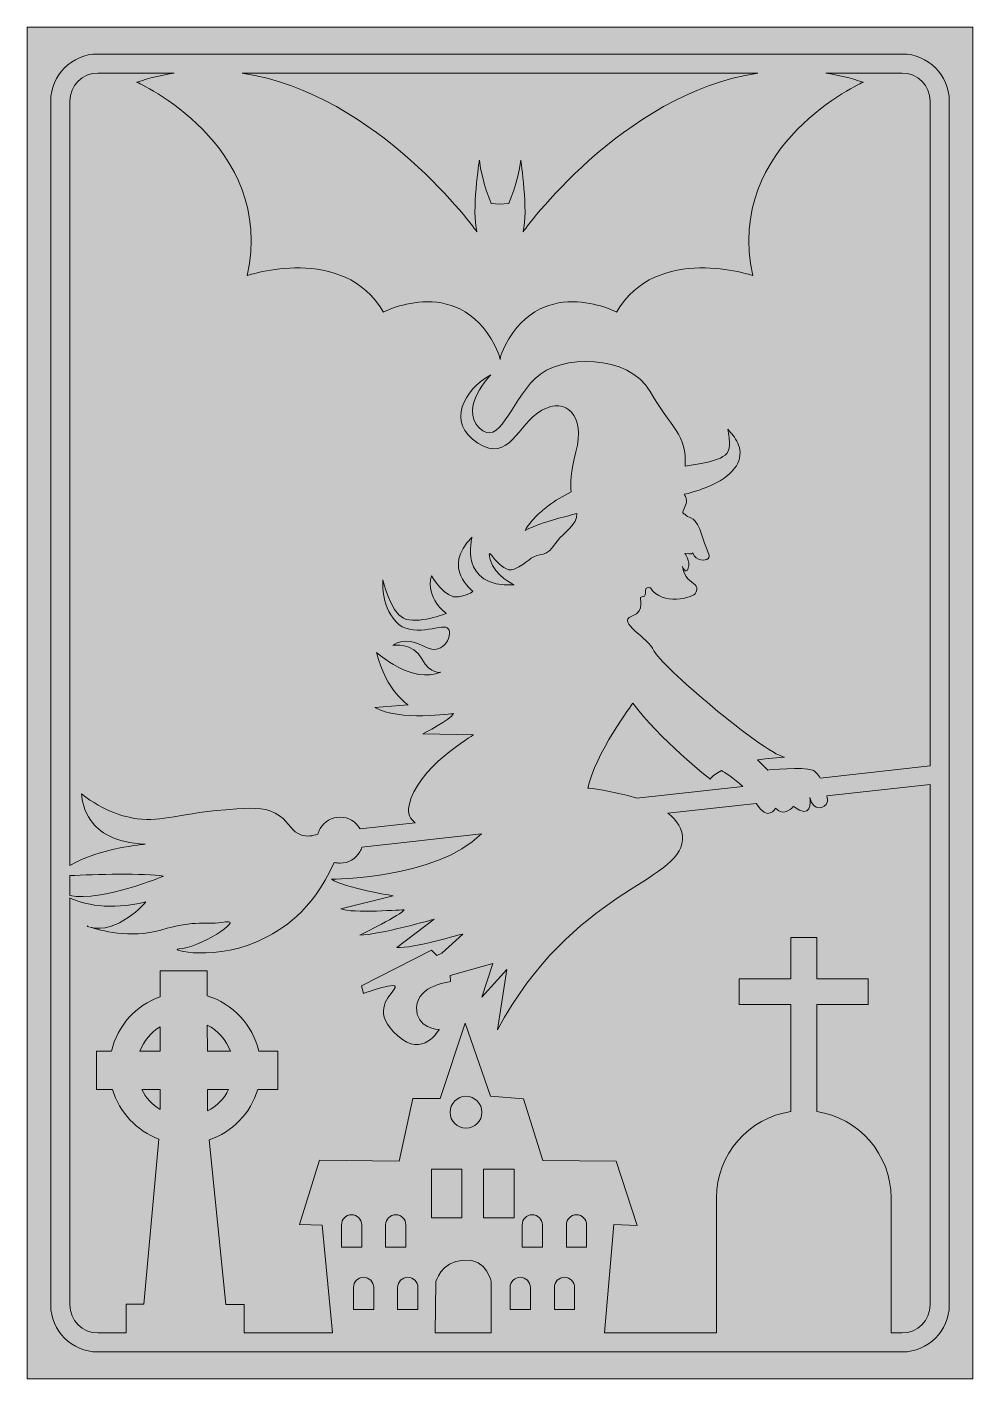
# Model space of a CAD drawing. Extents: x 872 to 2129, y -2398 to -601.
import ezdxf

# ---------------------------------------------------------------- set-up
doc = ezdxf.new("R2010")
doc.units = 0
doc.header["$MEASUREMENT"] = 0
doc.layers.add('Layer 1', color=7, linetype='Continuous')

# ---------------------------------------------------------------- blocks, each defined once
blk = doc.blocks.new('block 4')
at = {"layer": 'Layer 1', "true_color": 0x2e3543}
h = blk.add_hatch(color=159, dxfattribs=at)
h.dxf.hatch_style = 2
h.paths.add_polyline_path([(2129.2, -2398), (871.7, -2398), (871.7, -601.4), (2129.2, -601.4)])
at = {"layer": 'Layer 1', "lineweight": 0}
blk.add_lwpolyline([(2129.2, -2398), (871.7, -2398), (871.7, -601.4), (2129.2, -601.4), (2129.2, -2398)], dxfattribs=at)
blk = doc.blocks.new('block 3')
at = {"layer": 'Layer 1'}
blk.add_blockref('block 4', (0, 0), dxfattribs=at)
blk = doc.blocks.new('block 5')
at = {"layer": 'Layer 1', "true_color": 0x6870b5}
h = blk.add_hatch(color=173, dxfattribs=at)
h.dxf.hatch_style = 2
edge = h.paths.add_edge_path()
edge.add_spline(control_points=[(2035.2, -637.3), (2035.2, -637.3), (965.7, -637.3), (965.7, -637.3), (931.3, -637.3), (903.2, -665.3), (903.2, -699.8), (903.2, -699.8), (903.2, -2299.7), (903.2, -2299.7), (903.2, -2334.1), (931.3, -2362.1), (965.7, -2362.1), (965.7, -2362.1), (2035.2, -2362.1), (2035.2, -2362.1), (2069.6, -2362.1), (2097.7, -2334.1), (2097.7, -2299.7), (2097.7, -2299.7), (2097.7, -699.8), (2097.7, -699.8), (2097.7, -665.3), (2069.6, -637.3), (2035.2, -637.3)], knot_values=[0, 0, 0, 0, 1, 1, 1, 2, 2, 2, 3, 3, 3, 4, 4, 4, 5, 5, 5, 6, 6, 6, 7, 7, 7, 8, 8, 8, 8], degree=3, periodic=1)
edge = h.paths.add_edge_path()
edge.add_spline(control_points=[(1528, -778.5), (1524.3, -807.5), (1512.1, -836.1), (1512.1, -836.1), (1512.1, -836.1), (1500.4, -836.7), (1500.4, -836.7), (1500.4, -836.7), (1488.8, -836.1), (1488.8, -836.1), (1488.8, -836.1), (1476.6, -807.5), (1473, -778.5), (1473, -778.5), (1462.5, -846.9), (1469.7, -873.5), (1469.7, -873.5), (1339, -690.3), (1157.6, -662.6), (1157.6, -662.6), (1843.3, -662.6), (1843.3, -662.6), (1661.8, -690.3), (1531.2, -873.5), (1531.2, -873.5), (1538.4, -846.9), (1528, -778.5), (1528, -778.5)], knot_values=[0, 0, 0, 0, 1, 1, 1, 2, 2, 2, 3, 3, 3, 4, 4, 4, 5, 5, 5, 6, 6, 6, 7, 7, 7, 8, 8, 8, 9, 9, 9, 9], degree=3, periodic=1)
edge = h.paths.add_edge_path()
edge.add_spline(control_points=[(928.6, -1729), (961.1, -1727.7), (1029, -1725.5), (1052.9, -1729.8), (1052.9, -1729.8), (972.2, -1763.7), (928.6, -1755.7), (928.6, -1755.7), (928.6, -1729), (928.6, -1729)], knot_values=[0, 0, 0, 0, 1, 1, 1, 2, 2, 2, 3, 3, 3, 3], degree=3, periodic=1)
edge = h.paths.add_edge_path()
edge.add_spline(control_points=[(1048.6, -2013.2), (1048.6, -2013.2), (1048.6, -2040), (1048.6, -2040), (1038.1, -2033.6), (1029.6, -2024.3), (1024.1, -2013.2), (1024.1, -2013.2), (1048.6, -2013.2), (1048.6, -2013.2)], knot_values=[0, 0, 0, 0, 1, 1, 1, 2, 2, 2, 3, 3, 3, 3], degree=3, periodic=1)
edge = h.paths.add_edge_path()
edge.add_spline(control_points=[(1021.7, -1962.3), (1026.8, -1948.7), (1036.4, -1937.3), (1048.6, -1929.9), (1048.6, -1929.9), (1048.6, -1962.3), (1048.6, -1962.3), (1048.6, -1962.3), (1021.7, -1962.3), (1021.7, -1962.3)], knot_values=[0, 0, 0, 0, 1, 1, 1, 2, 2, 2, 3, 3, 3, 3], degree=3, periodic=1)
edge = h.paths.add_edge_path()
edge.add_spline(control_points=[(1111.4, -1962.3), (1111.4, -1962.3), (1111.2, -1927.7), (1111.2, -1927.7), (1125.3, -1935), (1136.4, -1947.3), (1142.1, -1962.3), (1142.1, -1962.3), (1111.4, -1962.3), (1111.4, -1962.3)], knot_values=[0, 0, 0, 0, 1, 1, 1, 2, 2, 2, 3, 3, 3, 3], degree=3, periodic=1)
edge = h.paths.add_edge_path()
edge.add_spline(control_points=[(1139.7, -2013.2), (1133.6, -2025.5), (1123.8, -2035.6), (1111.6, -2041.9), (1111.6, -2041.9), (1111.5, -2013.2), (1111.5, -2013.2), (1111.5, -2013.2), (1139.7, -2013.2), (1139.7, -2013.2)], knot_values=[0, 0, 0, 0, 1, 1, 1, 2, 2, 2, 3, 3, 3, 3], degree=3, periodic=1)
edge = h.paths.add_edge_path()
edge.add_spline(control_points=[(1316.6, -2222.8), (1316.6, -2222.8), (1289.7, -2222.8), (1289.7, -2222.8), (1289.7, -2222.8), (1289.7, -2193.2), (1289.7, -2193.2), (1289.7, -2185.9), (1295.7, -2179.8), (1303.1, -2179.8), (1310.5, -2179.8), (1316.6, -2185.9), (1316.6, -2193.2), (1316.6, -2193.2), (1316.6, -2222.8), (1316.6, -2222.8)], knot_values=[0, 0, 0, 0, 1, 1, 1, 2, 2, 2, 3, 3, 3, 4, 4, 4, 5, 5, 5, 5], degree=3, periodic=1)
edge = h.paths.add_edge_path()
edge.add_spline(control_points=[(1319.1, -2262.9), (1326.5, -2262.9), (1332.5, -2268.9), (1332.5, -2276.3), (1332.5, -2276.3), (1332.5, -2305.8), (1332.5, -2305.8), (1332.5, -2305.8), (1305.7, -2305.8), (1305.7, -2305.8), (1305.7, -2305.8), (1305.7, -2276.3), (1305.7, -2276.3), (1305.7, -2268.9), (1311.6, -2262.9), (1319.1, -2262.9)], knot_values=[0, 0, 0, 0, 1, 1, 1, 2, 2, 2, 3, 3, 3, 4, 4, 4, 5, 5, 5, 5], degree=3, periodic=1)
edge = h.paths.add_edge_path()
edge.add_spline(control_points=[(1375.3, -2222.8), (1375.3, -2222.8), (1348.4, -2222.8), (1348.4, -2222.8), (1348.4, -2222.8), (1348.4, -2193.2), (1348.4, -2193.2), (1348.4, -2185.9), (1354.4, -2179.8), (1361.9, -2179.8), (1369.3, -2179.8), (1375.3, -2185.9), (1375.3, -2193.2), (1375.3, -2193.2), (1375.3, -2222.8), (1375.3, -2222.8)], knot_values=[0, 0, 0, 0, 1, 1, 1, 2, 2, 2, 3, 3, 3, 4, 4, 4, 5, 5, 5, 5], degree=3, periodic=1)
edge = h.paths.add_edge_path()
edge.add_spline(control_points=[(1377.8, -2262.9), (1385.3, -2262.9), (1391.3, -2268.9), (1391.3, -2276.3), (1391.3, -2276.3), (1391.3, -2305.8), (1391.3, -2305.8), (1391.3, -2305.8), (1364.4, -2305.8), (1364.4, -2305.8), (1364.4, -2305.8), (1364.4, -2276.3), (1364.4, -2276.3), (1364.4, -2268.9), (1370.4, -2262.9), (1377.8, -2262.9)], knot_values=[0, 0, 0, 0, 1, 1, 1, 2, 2, 2, 3, 3, 3, 4, 4, 4, 5, 5, 5, 5], degree=3, periodic=1)
h.paths.add_polyline_path([(1449.7, -2119.3), (1449.7, -2183.9), (1409.3, -2183.9), (1409.3, -2119.3)])
edge = h.paths.add_edge_path()
edge.add_spline(control_points=[(1434, -2043.6), (1434, -2031.9), (1443.5, -2022.4), (1455.2, -2022.4), (1467, -2022.4), (1476.5, -2031.9), (1476.5, -2043.6), (1476.5, -2055.4), (1467, -2064.8), (1455.2, -2064.8), (1443.5, -2064.8), (1434, -2055.4), (1434, -2043.6)], knot_values=[0, 0, 0, 0, 1, 1, 1, 2, 2, 2, 3, 3, 3, 4, 4, 4, 4], degree=3, periodic=1)
edge = h.paths.add_edge_path()
edge.add_spline(control_points=[(1415, -2269.9), (1415, -2269.9), (1420.7, -2242), (1452.4, -2240), (1484.1, -2237.9), (1488.9, -2269.9), (1488.9, -2269.9), (1488.9, -2269.9), (1488.9, -2336.8), (1488.9, -2336.8), (1488.9, -2336.8), (1414.1, -2336.8), (1414.1, -2336.8), (1414.1, -2336.8), (1415, -2269.9), (1415, -2269.9)], knot_values=[0, 0, 0, 0, 1, 1, 1, 2, 2, 2, 3, 3, 3, 4, 4, 4, 5, 5, 5, 5], degree=3, periodic=1)
edge = h.paths.add_edge_path()
edge.add_spline(control_points=[(1599.6, -2276.3), (1599.6, -2276.3), (1599.6, -2305.8), (1599.6, -2305.8), (1599.6, -2305.8), (1572.7, -2305.8), (1572.7, -2305.8), (1572.7, -2305.8), (1572.7, -2276.3), (1572.7, -2276.3), (1572.7, -2268.9), (1578.7, -2262.9), (1586.2, -2262.9), (1593.5, -2262.9), (1599.6, -2268.9), (1599.6, -2276.3)], knot_values=[0, 0, 0, 0, 1, 1, 1, 2, 2, 2, 3, 3, 3, 4, 4, 4, 5, 5, 5, 5], degree=3, periodic=1)
edge = h.paths.add_edge_path()
edge.add_spline(control_points=[(1588.7, -2222.8), (1588.7, -2222.8), (1588.7, -2193.2), (1588.7, -2193.2), (1588.7, -2185.9), (1594.7, -2179.8), (1602.1, -2179.8), (1609.5, -2179.8), (1615.6, -2185.9), (1615.6, -2193.2), (1615.6, -2193.2), (1615.6, -2222.8), (1615.6, -2222.8), (1615.6, -2222.8), (1588.7, -2222.8), (1588.7, -2222.8)], knot_values=[0, 0, 0, 0, 1, 1, 1, 2, 2, 2, 3, 3, 3, 4, 4, 4, 5, 5, 5, 5], degree=3, periodic=1)
edge = h.paths.add_edge_path()
edge.add_spline(control_points=[(1556.8, -2222.8), (1556.8, -2222.8), (1529.9, -2222.8), (1529.9, -2222.8), (1529.9, -2222.8), (1529.9, -2193.2), (1529.9, -2193.2), (1529.9, -2185.9), (1536, -2179.8), (1543.3, -2179.8), (1550.8, -2179.8), (1556.8, -2185.9), (1556.8, -2193.2), (1556.8, -2193.2), (1556.8, -2222.8), (1556.8, -2222.8)], knot_values=[0, 0, 0, 0, 1, 1, 1, 2, 2, 2, 3, 3, 3, 4, 4, 4, 5, 5, 5, 5], degree=3, periodic=1)
edge = h.paths.add_edge_path()
edge.add_spline(control_points=[(1540.8, -2276.3), (1540.8, -2276.3), (1540.8, -2305.8), (1540.8, -2305.8), (1540.8, -2305.8), (1513.9, -2305.8), (1513.9, -2305.8), (1513.9, -2305.8), (1513.9, -2276.3), (1513.9, -2276.3), (1513.9, -2268.9), (1520, -2262.9), (1527.4, -2262.9), (1534.8, -2262.9), (1540.8, -2268.9), (1540.8, -2276.3)], knot_values=[0, 0, 0, 0, 1, 1, 1, 2, 2, 2, 3, 3, 3, 4, 4, 4, 5, 5, 5, 5], degree=3, periodic=1)
h.paths.add_polyline_path([(1519.1, -2183.9), (1478.7, -2183.9), (1478.7, -2119.3), (1519.1, -2119.3)])
edge = h.paths.add_edge_path()
edge.add_spline(control_points=[(2072.3, -2299.7), (2072.3, -2320.1), (2055.6, -2336.8), (2035.2, -2336.8), (2035.2, -2336.8), (2020.4, -2336.8), (2020.4, -2336.8), (2020.4, -2336.8), (2020.4, -2157.5), (2020.4, -2157.5), (2020.4, -2099.2), (1977.4, -2051), (1921.5, -2042.7), (1921.5, -2042.7), (1921.5, -1900.5), (1921.5, -1900.5), (1921.5, -1900.5), (1990, -1900.5), (1990, -1900.5), (1990, -1900.5), (1990, -1866.2), (1990, -1866.2), (1990, -1866.2), (1921.5, -1866.2), (1921.5, -1866.2), (1921.5, -1866.2), (1921.5, -1811.5), (1921.5, -1811.5), (1921.5, -1811.5), (1887.2, -1811.5), (1887.2, -1811.5), (1887.2, -1811.5), (1887.2, -1866.2), (1887.2, -1866.2), (1887.2, -1866.2), (1818.6, -1866.2), (1818.6, -1866.2), (1818.6, -1866.2), (1818.6, -1900.5), (1818.6, -1900.5), (1818.6, -1900.5), (1887.2, -1900.5), (1887.2, -1900.5), (1887.2, -1900.5), (1887.2, -2042.7), (1887.2, -2042.7), (1831.2, -2051), (1788.2, -2099.2), (1788.2, -2157.5), (1788.2, -2157.5), (1788.2, -2336.8), (1788.2, -2336.8), (1788.2, -2336.8), (1639.4, -2336.8), (1639.4, -2336.8), (1639.4, -2336.8), (1651.9, -2192.8), (1651.9, -2192.8), (1651.9, -2192.8), (1682.7, -2194.2), (1682.7, -2194.2), (1682.7, -2194.2), (1654.7, -2108.6), (1654.7, -2108.6), (1654.7, -2108.6), (1557.5, -2107.9), (1557.5, -2107.9), (1557.5, -2107.9), (1531.5, -2025.9), (1531.5, -2025.9), (1531.5, -2025.9), (1487.8, -2022.4), (1487.8, -2022.4), (1487.8, -2022.4), (1454.2, -1925.3), (1454.2, -1925.3), (1454.2, -1925.3), (1420.7, -2025.2), (1420.7, -2025.2), (1420.7, -2025.2), (1384.4, -2025.2), (1384.4, -2025.2), (1384.4, -2025.2), (1366.6, -2108.6), (1366.6, -2108.6), (1366.6, -2108.6), (1260.6, -2107.3), (1260.6, -2107.3), (1260.6, -2107.3), (1234, -2192.8), (1234, -2192.8), (1234, -2192.8), (1264, -2193.5), (1264, -2193.5), (1264, -2193.5), (1277.8, -2336.8), (1277.8, -2336.8), (1277.8, -2336.8), (1160.4, -2336.8), (1160.4, -2336.8), (1160.4, -2336.8), (1160.4, -2299.2), (1160.4, -2299.2), (1160.4, -2299.2), (1136.1, -2299.2), (1136.1, -2299.2), (1136.1, -2299.2), (1113.6, -2080.3), (1113.6, -2080.3), (1144.7, -2069.9), (1169.1, -2044.8), (1178.3, -2013.2), (1178.3, -2013.2), (1204.9, -2013.2), (1204.9, -2013.2), (1204.9, -2013.2), (1204.9, -1962.3), (1204.9, -1962.3), (1204.9, -1962.3), (1179.8, -1962.3), (1179.8, -1962.3), (1171.7, -1927.3), (1145.2, -1899.2), (1111.1, -1888.8), (1111.1, -1888.8), (1111, -1855.5), (1111, -1855.5), (1111, -1855.5), (1048.6, -1855.5), (1048.6, -1855.5), (1048.6, -1855.5), (1048.6, -1890.1), (1048.6, -1890.1), (1016.5, -1901.4), (991.7, -1928.7), (984, -1962.3), (984, -1962.3), (964.1, -1962.3), (964.1, -1962.3), (964.1, -1962.3), (964.1, -2013.2), (964.1, -2013.2), (964.1, -2013.2), (985.4, -2013.2), (985.4, -2013.2), (994.4, -2043.7), (1017.5, -2068.3), (1047.1, -2079.3), (1047.1, -2079.3), (1027.1, -2298.4), (1027.1, -2298.4), (1027.1, -2298.4), (1003.5, -2298.4), (1003.5, -2298.4), (1003.5, -2298.4), (1003.5, -2336.8), (1003.5, -2336.8), (1003.5, -2336.8), (965.7, -2336.8), (965.7, -2336.8), (945.3, -2336.8), (928.6, -2320.1), (928.6, -2299.7), (928.6, -2299.7), (928.6, -1758.8), (928.6, -1758.8), (946.9, -1767), (980.9, -1776.1), (1029.7, -1764.1), (1029.7, -1764.1), (991.4, -1808.4), (955.2, -1797.4), (967.7, -1801.6), (1009.4, -1813.5), (1049.5, -1801.4), (1097.4, -1786.9), (1109, -1795.6), (1135.5, -1790.7), (1162.1, -1785.9), (1098.3, -1826.5), (1073.7, -1826.5), (1057.4, -1826.5), (1123.2, -1846.3), (1190.5, -1810.6), (1207.6, -1801.5), (1249.8, -1779.5), (1280, -1711.6), (1282.5, -1712.2), (1285.1, -1712.6), (1287.8, -1712.6), (1298.7, -1712.6), (1308.8, -1706.8), (1314.3, -1697.3), (1315.4, -1695.4), (1316.2, -1693.3), (1316.9, -1691.2), (1316.9, -1691.2), (1475.8, -1673.7), (1475.8, -1673.7), (1414.3, -1734.4), (1276.5, -1733.8), (1276.5, -1733.8), (1293.2, -1745.4), (1358.4, -1755.9), (1358.4, -1755.9), (1358.4, -1755.9), (1288.8, -1773.3), (1288.8, -1773.3), (1303.3, -1779.5), (1372.9, -1774.4), (1372.9, -1774.4), (1370.8, -1780.6), (1314.2, -1808.1), (1314.2, -1808.1), (1338.9, -1808.1), (1412.8, -1787.1), (1412.8, -1787.1), (1412.8, -1787.1), (1363.1, -1824.8), (1363.1, -1824.8), (1384.2, -1825.9), (1450.9, -1806.7), (1450.9, -1806.7), (1450.9, -1806.7), (1423.3, -1832), (1423.3, -1832), (1423.3, -1832), (1416.4, -1835.3), (1416.4, -1835.3), (1416.4, -1835.3), (1409.5, -1828.4), (1409.5, -1828.4), (1409.5, -1828.4), (1316.4, -1875.5), (1316.4, -1875.5), (1316.4, -1875.5), (1318.9, -1885.7), (1318.9, -1885.7), (1318.9, -1885.7), (1370.4, -1866.5), (1359.9, -1880.2), (1349.4, -1894), (1331.3, -1912.1), (1364.6, -1942.2), (1397.9, -1972.3), (1419.7, -1933.5), (1419.7, -1933.5), (1419.7, -1933.5), (1388.2, -1933.2), (1389.6, -1903.8), (1391.1, -1874.4), (1434.7, -1869.9), (1434.7, -1869.9), (1434.7, -1869.9), (1434.2, -1861.8), (1434.2, -1861.8), (1434.2, -1861.8), (1490.7, -1845.8), (1490.7, -1845.8), (1490.7, -1845.8), (1476.2, -1890.8), (1476.2, -1890.8), (1476.2, -1890.8), (1509.6, -1853.8), (1509.6, -1853.8), (1509.6, -1853.8), (1497.2, -1934.2), (1497.2, -1934.2), (1596.6, -1748), (1740.1, -1738.1), (1743, -1681.5), (1743.7, -1667.1), (1735.8, -1655.5), (1723.7, -1646.3), (1723.7, -1646.3), (1841.2, -1633.4), (1841.2, -1633.4), (1856.6, -1658.6), (1866.7, -1639.4), (1866.7, -1639.4), (1878.7, -1652.6), (1890.5, -1637.1), (1890.5, -1637.1), (1915.1, -1655.4), (1913.1, -1631.2), (1912.4, -1625.5), (1912.4, -1625.5), (1912.5, -1625.5), (1912.5, -1625.5), (1916.6, -1645.1), (1933.3, -1640.1), (1935.4, -1631.6), (1935.9, -1629.7), (1935.8, -1626.6), (1935.1, -1623), (1935.1, -1623), (2072.3, -1607.9), (2072.3, -1607.9), (2072.3, -1607.9), (2072.3, -2299.7), (2072.3, -2299.7)], knot_values=[0, 0, 0, 0, 1, 1, 1, 2, 2, 2, 3, 3, 3, 4, 4, 4, 5, 5, 5, 6, 6, 6, 7, 7, 7, 8, 8, 8, 9, 9, 9, 10, 10, 10, 11, 11, 11, 12, 12, 12, 13, 13, 13, 14, 14, 14, 15, 15, 15, 16, 16, 16, 17, 17, 17, 18, 18, 18, 19, 19, 19, 20, 20, 20, 21, 21, 21, 22, 22, 22, 23, 23, 23, 24, 24, 24, 25, 25, 25, 26, 26, 26, 27, 27, 27, 28, 28, 28, 29, 29, 29, 30, 30, 30, 31, 31, 31, 32, 32, 32, 33, 33, 33, 34, 34, 34, 35, 35, 35, 36, 36, 36, 37, 37, 37, 38, 38, 38, 39, 39, 39, 40, 40, 40, 41, 41, 41, 42, 42, 42, 43, 43, 43, 44, 44, 44, 45, 45, 45, 46, 46, 46, 47, 47, 47, 48, 48, 48, 49, 49, 49, 50, 50, 50, 51, 51, 51, 52, 52, 52, 53, 53, 53, 54, 54, 54, 55, 55, 55, 56, 56, 56, 57, 57, 57, 58, 58, 58, 59, 59, 59, 60, 60, 60, 61, 61, 61, 62, 62, 62, 63, 63, 63, 64, 64, 64, 65, 65, 65, 66, 66, 66, 67, 67, 67, 68, 68, 68, 69, 69, 69, 70, 70, 70, 71, 71, 71, 72, 72, 72, 73, 73, 73, 74, 74, 74, 75, 75, 75, 76, 76, 76, 77, 77, 77, 78, 78, 78, 79, 79, 79, 80, 80, 80, 81, 81, 81, 82, 82, 82, 83, 83, 83, 84, 84, 84, 85, 85, 85, 86, 86, 86, 87, 87, 87, 88, 88, 88, 89, 89, 89, 90, 90, 90, 91, 91, 91, 92, 92, 92, 93, 93, 93, 94, 94, 94, 95, 95, 95, 96, 96, 96, 97, 97, 97, 98, 98, 98, 99, 99, 99, 100, 100, 100, 100], degree=3, periodic=1)
edge = h.paths.add_edge_path()
edge.add_spline(control_points=[(1617.3, -1612.9), (1626, -1568.4), (1677.2, -1499.8), (1677.2, -1499.8), (1710.6, -1546.2), (1779.7, -1600.8), (1779.7, -1600.8), (1783.4, -1596.3), (1788.7, -1592.6), (1794.8, -1589.4), (1799, -1591.8), (1811.4, -1599.3), (1823.3, -1610.8), (1823.3, -1610.8), (1682.3, -1626.4), (1682.3, -1626.4), (1650.2, -1616), (1617.3, -1612.9), (1617.3, -1612.9)], knot_values=[0, 0, 0, 0, 1, 1, 1, 2, 2, 2, 3, 3, 3, 4, 4, 4, 5, 5, 5, 6, 6, 6, 6], degree=3, periodic=1)
edge = h.paths.add_edge_path()
edge.add_spline(control_points=[(2072.3, -1583.4), (2072.3, -1583.4), (1926.3, -1599.5), (1926.3, -1599.5), (1923.3, -1594.4), (1919.7, -1590.4), (1915.8, -1588.9), (1903.9, -1584.1), (1856.4, -1588.9), (1856.4, -1588.9), (1856.4, -1588.9), (1842.9, -1575.3), (1842.9, -1575.3), (1862.5, -1572.3), (1878.8, -1571.8), (1878.8, -1571.8), (1847.8, -1564.6), (1712.2, -1447.7), (1705.1, -1430.3), (1698, -1412.9), (1654.5, -1391.9), (1675.6, -1384.4), (1696.6, -1377), (1682.6, -1358.9), (1689, -1358.5), (1695.3, -1358.2), (1693.5, -1355.5), (1693.7, -1349.8), (1693.9, -1344.2), (1700.7, -1346.9), (1700.7, -1346.9), (1715.4, -1370.7), (1757.5, -1360.5), (1760.9, -1353.1), (1764.4, -1345.7), (1760.5, -1343.1), (1752.9, -1337.1), (1745.3, -1331.2), (1742.8, -1318.1), (1742.8, -1318.1), (1742.8, -1318.1), (1747.5, -1329.9), (1750.8, -1320.7), (1754, -1311.4), (1746.2, -1300.9), (1746.2, -1300.9), (1755.3, -1302.9), (1756.7, -1300.2), (1756.7, -1300.2), (1761.1, -1311.8), (1773.8, -1311.4), (1777.2, -1307.6), (1780.7, -1303.8), (1778.1, -1306.2), (1769.4, -1277.9), (1760.7, -1249.6), (1752.4, -1255.1), (1747.7, -1250.3), (1743, -1245.6), (1741.2, -1250.7), (1747, -1236.9), (1749.6, -1230.7), (1748, -1226), (1745.4, -1222.4), (1748.9, -1221.6), (1752.4, -1220.8), (1755.9, -1219.6), (1755.9, -1219.6), (1766.6, -1216.3), (1766.6, -1216.3), (1770.1, -1215), (1773.7, -1213.5), (1777.3, -1212.1), (1780.8, -1210.8), (1784.4, -1208.9), (1787.9, -1207.1), (1787.9, -1207.1), (1793.1, -1204.3), (1793.1, -1204.3), (1794.9, -1203.2), (1796.6, -1202), (1798.3, -1200.8), (1805.1, -1196.4), (1812.1, -1189.9), (1816.5, -1181.2), (1818.7, -1176.8), (1819.8, -1171.7), (1819.6, -1167), (1819.5, -1162.2), (1818.3, -1158), (1816.5, -1154.3), (1813.1, -1146.9), (1808.4, -1141.4), (1803.4, -1135.9), (1804.3, -1143.2), (1805.8, -1150.5), (1805.5, -1156.8), (1805.3, -1163.3), (1803.2, -1167.6), (1799.7, -1170.3), (1792.8, -1176.1), (1780.1, -1179.2), (1767.7, -1181.6), (1760.8, -1182.9), (1753.7, -1183.9), (1746.4, -1184.8), (1750.1, -1144.2), (1726.3, -1132), (1700, -1085.7), (1671.9, -1036.4), (1581.1, -1035.4), (1547.3, -1068.3), (1513.4, -1101.1), (1499.9, -1161.1), (1472.8, -1134), (1445.8, -1106.9), (1488.3, -1063.5), (1488.3, -1063.5), (1452.5, -1083.8), (1428.4, -1127.2), (1470.9, -1154.3), (1513.4, -1181.4), (1523.1, -1129.2), (1556, -1110.8), (1588.8, -1092.4), (1613.9, -1117.6), (1601.4, -1165.9), (1594.5, -1192.4), (1594, -1209.3), (1595, -1219.2), (1584.2, -1224.6), (1573.8, -1230.9), (1564.1, -1238.1), (1558.2, -1242.6), (1552.5, -1247.3), (1547.4, -1252.8), (1542.2, -1258.1), (1537.3, -1263.8), (1533.7, -1270.3), (1546.9, -1264), (1560.1, -1259.7), (1573.2, -1255.8), (1583.1, -1252.9), (1592.9, -1250.4), (1602.7, -1248.1), (1603.8, -1261.5), (1584.8, -1274), (1576.7, -1284.3), (1568.3, -1295.2), (1566.1, -1301), (1553.5, -1302.9), (1541, -1304.8), (1537.8, -1313.3), (1519.2, -1321.7), (1500.6, -1330.2), (1481.8, -1284.8), (1487.1, -1307.7), (1487.2, -1308.2), (1487.3, -1308.6), (1487.4, -1309), (1493.4, -1331.1), (1519.2, -1342.8), (1519.2, -1342.8), (1444.1, -1346.9), (1463.4, -1279.2), (1463.4, -1279.2), (1421.6, -1321), (1464.4, -1351), (1464.4, -1351), (1464.4, -1351), (1462.5, -1355.3), (1445.1, -1358.7), (1427.7, -1362.1), (1409.3, -1330.7), (1409.3, -1330.7), (1400.8, -1360.9), (1429.1, -1380.7), (1429.1, -1380.7), (1429.1, -1380.7), (1390, -1395.9), (1372.1, -1387.2), (1354.2, -1378.5), (1344.8, -1336), (1344.8, -1336), (1344.8, -1336), (1341.2, -1368.6), (1361.9, -1391.6), (1382.7, -1414.5), (1421.4, -1394.7), (1430.3, -1399.8), (1439.3, -1404.9), (1427.9, -1439.7), (1399.9, -1424.7), (1371.8, -1409.7), (1358.1, -1423.2), (1358.1, -1423.2), (1358.1, -1423.2), (1385.1, -1418.9), (1396.7, -1440.9), (1408.3, -1462.9), (1421.9, -1458.7), (1421.9, -1458.7), (1384.2, -1475.4), (1336.3, -1432.6), (1336.3, -1432.6), (1349.4, -1484.8), (1378.4, -1502.2), (1378.4, -1502.2), (1378.4, -1502.2), (1334.2, -1505.9), (1334.2, -1505.9), (1365.3, -1524), (1438.5, -1513.8), (1438.5, -1513.8), (1435.6, -1521.8), (1397.9, -1540.7), (1397.9, -1540.7), (1397.9, -1540.7), (1465.3, -1542.1), (1465.3, -1542.1), (1465.3, -1542.1), (1389.2, -1586.3), (1379.5, -1636), (1377.4, -1646.5), (1380.9, -1653.8), (1387.7, -1658.9), (1387.7, -1658.9), (1314.4, -1666.9), (1314.4, -1666.9), (1314.3, -1666.9), (1314.3, -1666.8), (1314.3, -1666.7), (1308.8, -1657.2), (1298.7, -1651.4), (1287.8, -1651.4), (1276.8, -1651.4), (1266.7, -1657.2), (1261.3, -1666.7), (1259.9, -1669), (1258.9, -1671.5), (1258.2, -1674), (1251.2, -1676.5), (1243.7, -1677.5), (1236.5, -1675.2), (1223.4, -1671.1), (1220.7, -1659.2), (1207.5, -1649.6), (1192.4, -1638.6), (1174.8, -1638.8), (1150.5, -1640.4), (1070, -1646), (1053.1, -1658.1), (1018.1, -1653.5), (1000.5, -1651.2), (974.4, -1644.1), (944.2, -1620.6), (944.8, -1629.1), (946.9, -1642.9), (956.4, -1655.9), (967.4, -1671), (988.5, -1685.7), (1028.7, -1687.3), (1028.7, -1687.3), (967, -1692.6), (928.6, -1715.8), (928.6, -1715.8), (928.6, -699.8), (928.6, -699.8), (928.6, -679.3), (945.3, -662.6), (965.7, -662.6), (965.7, -662.6), (1067.3, -662.6), (1067.3, -662.6), (1051, -665.2), (1034.4, -669.2), (1017.6, -674.8), (1017.6, -674.8), (1202.8, -757), (1164.3, -931.7), (1164.3, -931.7), (1292.5, -888.7), (1345.4, -980.2), (1345.4, -980.2), (1450.8, -925.8), (1498.1, -1034.3), (1499.4, -1037.7), (1500.5, -1040.9), (1500.5, -1043.3), (1500.5, -1043.3), (1501.1, -1039.3), (1502.8, -1034.3), (1550.1, -925.8), (1655.5, -980.2), (1655.5, -980.2), (1708.4, -888.7), (1836.6, -931.7), (1836.6, -931.7), (1798.1, -757), (1983.3, -674.8), (1983.3, -674.8), (1966.5, -669.2), (1949.9, -665.2), (1933.6, -662.6), (1933.6, -662.6), (2035.2, -662.6), (2035.2, -662.6), (2055.6, -662.6), (2072.3, -679.3), (2072.3, -699.8), (2072.3, -699.8), (2072.3, -1583.4), (2072.3, -1583.4)], knot_values=[0, 0, 0, 0, 1, 1, 1, 2, 2, 2, 3, 3, 3, 4, 4, 4, 5, 5, 5, 6, 6, 6, 7, 7, 7, 8, 8, 8, 9, 9, 9, 10, 10, 10, 11, 11, 11, 12, 12, 12, 13, 13, 13, 14, 14, 14, 15, 15, 15, 16, 16, 16, 17, 17, 17, 18, 18, 18, 19, 19, 19, 20, 20, 20, 21, 21, 21, 22, 22, 22, 23, 23, 23, 24, 24, 24, 25, 25, 25, 26, 26, 26, 27, 27, 27, 28, 28, 28, 29, 29, 29, 30, 30, 30, 31, 31, 31, 32, 32, 32, 33, 33, 33, 34, 34, 34, 35, 35, 35, 36, 36, 36, 37, 37, 37, 38, 38, 38, 39, 39, 39, 40, 40, 40, 41, 41, 41, 42, 42, 42, 43, 43, 43, 44, 44, 44, 45, 45, 45, 46, 46, 46, 47, 47, 47, 48, 48, 48, 49, 49, 49, 50, 50, 50, 51, 51, 51, 52, 52, 52, 53, 53, 53, 54, 54, 54, 55, 55, 55, 56, 56, 56, 57, 57, 57, 58, 58, 58, 59, 59, 59, 60, 60, 60, 61, 61, 61, 62, 62, 62, 63, 63, 63, 64, 64, 64, 65, 65, 65, 66, 66, 66, 67, 67, 67, 68, 68, 68, 69, 69, 69, 70, 70, 70, 71, 71, 71, 72, 72, 72, 73, 73, 73, 74, 74, 74, 75, 75, 75, 76, 76, 76, 77, 77, 77, 78, 78, 78, 79, 79, 79, 80, 80, 80, 81, 81, 81, 82, 82, 82, 83, 83, 83, 84, 84, 84, 85, 85, 85, 86, 86, 86, 87, 87, 87, 88, 88, 88, 89, 89, 89, 90, 90, 90, 91, 91, 91, 92, 92, 92, 93, 93, 93, 94, 94, 94, 95, 95, 95, 96, 96, 96, 97, 97, 97, 98, 98, 98, 99, 99, 99, 100, 100, 100, 101, 101, 101, 102, 102, 102, 103, 103, 103, 104, 104, 104, 104], degree=3, periodic=1)
h = blk.add_hatch(color=173, dxfattribs=at)
h.dxf.hatch_style = 2
edge = h.paths.add_edge_path()
edge.add_spline(control_points=[(954, -1797), (953.1, -1796.7), (952.3, -1796.4), (951.4, -1796), (951.4, -1796), (952.3, -1796.4), (954, -1797)], knot_values=[0, 0, 0, 0, 1, 1, 1, 2, 2, 2, 2], degree=3, periodic=1)
at = {"layer": 'Layer 1', "lineweight": 0}
for points in [[(1449.7, -2119.3), (1449.7, -2183.9), (1409.3, -2183.9), (1409.3, -2119.3), (1449.7, -2119.3)], [(1519.1, -2183.9), (1478.7, -2183.9), (1478.7, -2119.3), (1519.1, -2119.3), (1519.1, -2183.9)]]:
    blk.add_lwpolyline(points, dxfattribs=at)
for points, knots in [([(2035.2, -637.3), (2035.2, -637.3), (965.7, -637.3), (965.7, -637.3), (931.3, -637.3), (903.2, -665.3), (903.2, -699.8), (903.2, -699.8), (903.2, -2299.7), (903.2, -2299.7), (903.2, -2334.1), (931.3, -2362.1), (965.7, -2362.1), (965.7, -2362.1), (2035.2, -2362.1), (2035.2, -2362.1), (2069.6, -2362.1), (2097.7, -2334.1), (2097.7, -2299.7), (2097.7, -2299.7), (2097.7, -699.8), (2097.7, -699.8), (2097.7, -665.3), (2069.6, -637.3), (2035.2, -637.3)], [0, 0, 0, 0, 1, 1, 1, 2, 2, 2, 3, 3, 3, 4, 4, 4, 5, 5, 5, 6, 6, 6, 7, 7, 7, 8, 8, 8, 8]), ([(2072.3, -1583.4), (2072.3, -1583.4), (1926.3, -1599.5), (1926.3, -1599.5), (1923.3, -1594.4), (1919.7, -1590.4), (1915.8, -1588.9), (1903.9, -1584.1), (1856.4, -1588.9), (1856.4, -1588.9), (1856.4, -1588.9), (1842.9, -1575.3), (1842.9, -1575.3), (1862.5, -1572.3), (1878.8, -1571.8), (1878.8, -1571.8), (1847.8, -1564.6), (1712.2, -1447.7), (1705.1, -1430.3), (1698, -1412.9), (1654.5, -1391.9), (1675.6, -1384.4), (1696.6, -1377), (1682.6, -1358.9), (1689, -1358.5), (1695.3, -1358.2), (1693.5, -1355.5), (1693.7, -1349.8), (1693.9, -1344.2), (1700.7, -1346.9), (1700.7, -1346.9), (1715.4, -1370.7), (1757.5, -1360.5), (1760.9, -1353.1), (1764.4, -1345.7), (1760.5, -1343.1), (1752.9, -1337.1), (1745.3, -1331.2), (1742.8, -1318.1), (1742.8, -1318.1), (1742.8, -1318.1), (1747.5, -1329.9), (1750.8, -1320.7), (1754, -1311.4), (1746.2, -1300.9), (1746.2, -1300.9), (1755.3, -1302.9), (1756.7, -1300.2), (1756.7, -1300.2), (1761.1, -1311.8), (1773.8, -1311.4), (1777.2, -1307.6), (1780.7, -1303.8), (1778.1, -1306.2), (1769.4, -1277.9), (1760.7, -1249.6), (1752.4, -1255.1), (1747.7, -1250.3), (1743, -1245.6), (1741.2, -1250.7), (1747, -1236.9), (1749.6, -1230.7), (1748, -1226), (1745.4, -1222.4), (1748.9, -1221.6), (1752.4, -1220.8), (1755.9, -1219.6), (1755.9, -1219.6), (1766.6, -1216.3), (1766.6, -1216.3), (1770.1, -1215), (1773.7, -1213.5), (1777.3, -1212.1), (1780.8, -1210.8), (1784.4, -1208.9), (1787.9, -1207.1), (1787.9, -1207.1), (1793.1, -1204.3), (1793.1, -1204.3), (1794.9, -1203.2), (1796.6, -1202), (1798.3, -1200.8), (1805.1, -1196.4), (1812.1, -1189.9), (1816.5, -1181.2), (1818.7, -1176.8), (1819.8, -1171.7), (1819.6, -1167), (1819.5, -1162.2), (1818.3, -1158), (1816.5, -1154.3), (1813.1, -1146.9), (1808.4, -1141.4), (1803.4, -1135.9), (1804.3, -1143.2), (1805.8, -1150.5), (1805.5, -1156.8), (1805.3, -1163.3), (1803.2, -1167.6), (1799.7, -1170.3), (1792.8, -1176.1), (1780.1, -1179.2), (1767.7, -1181.6), (1760.8, -1182.9), (1753.7, -1183.9), (1746.4, -1184.8), (1750.1, -1144.2), (1726.3, -1132), (1700, -1085.7), (1671.9, -1036.4), (1581.1, -1035.4), (1547.3, -1068.3), (1513.4, -1101.1), (1499.9, -1161.1), (1472.8, -1134), (1445.8, -1106.9), (1488.3, -1063.5), (1488.3, -1063.5), (1452.5, -1083.8), (1428.4, -1127.2), (1470.9, -1154.3), (1513.4, -1181.4), (1523.1, -1129.2), (1556, -1110.8), (1588.8, -1092.4), (1613.9, -1117.6), (1601.4, -1165.9), (1594.5, -1192.4), (1594, -1209.3), (1595, -1219.2), (1584.2, -1224.6), (1573.8, -1230.9), (1564.1, -1238.1), (1558.2, -1242.6), (1552.5, -1247.3), (1547.4, -1252.8), (1542.2, -1258.1), (1537.3, -1263.8), (1533.7, -1270.3), (1546.9, -1264), (1560.1, -1259.7), (1573.2, -1255.8), (1583.1, -1252.9), (1592.9, -1250.4), (1602.7, -1248.1), (1603.8, -1261.5), (1584.8, -1274), (1576.7, -1284.3), (1568.3, -1295.2), (1566.1, -1301), (1553.5, -1302.9), (1541, -1304.8), (1537.8, -1313.3), (1519.2, -1321.7), (1500.6, -1330.2), (1481.8, -1284.8), (1487.1, -1307.7), (1487.2, -1308.2), (1487.3, -1308.6), (1487.4, -1309), (1493.4, -1331.1), (1519.2, -1342.8), (1519.2, -1342.8), (1444.1, -1346.9), (1463.4, -1279.2), (1463.4, -1279.2), (1421.6, -1321), (1464.4, -1351), (1464.4, -1351), (1464.4, -1351), (1462.5, -1355.3), (1445.1, -1358.7), (1427.7, -1362.1), (1409.3, -1330.7), (1409.3, -1330.7), (1400.8, -1360.9), (1429.1, -1380.7), (1429.1, -1380.7), (1429.1, -1380.7), (1390, -1395.9), (1372.1, -1387.2), (1354.2, -1378.5), (1344.8, -1336), (1344.8, -1336), (1344.8, -1336), (1341.2, -1368.6), (1361.9, -1391.6), (1382.7, -1414.5), (1421.4, -1394.7), (1430.3, -1399.8), (1439.3, -1404.9), (1427.9, -1439.7), (1399.9, -1424.7), (1371.8, -1409.7), (1358.1, -1423.2), (1358.1, -1423.2), (1358.1, -1423.2), (1385.1, -1418.9), (1396.7, -1440.9), (1408.3, -1462.9), (1421.9, -1458.7), (1421.9, -1458.7), (1384.2, -1475.4), (1336.3, -1432.6), (1336.3, -1432.6), (1349.4, -1484.8), (1378.4, -1502.2), (1378.4, -1502.2), (1378.4, -1502.2), (1334.2, -1505.9), (1334.2, -1505.9), (1365.3, -1524), (1438.5, -1513.8), (1438.5, -1513.8), (1435.6, -1521.8), (1397.9, -1540.7), (1397.9, -1540.7), (1397.9, -1540.7), (1465.3, -1542.1), (1465.3, -1542.1), (1465.3, -1542.1), (1389.2, -1586.3), (1379.5, -1636), (1377.4, -1646.5), (1380.9, -1653.8), (1387.7, -1658.9), (1387.7, -1658.9), (1314.4, -1666.9), (1314.4, -1666.9), (1314.3, -1666.9), (1314.3, -1666.8), (1314.3, -1666.7), (1308.8, -1657.2), (1298.7, -1651.4), (1287.8, -1651.4), (1276.8, -1651.4), (1266.7, -1657.2), (1261.3, -1666.7), (1259.9, -1669), (1258.9, -1671.5), (1258.2, -1674), (1251.2, -1676.5), (1243.7, -1677.5), (1236.5, -1675.2), (1223.4, -1671.1), (1220.7, -1659.2), (1207.5, -1649.6), (1192.4, -1638.6), (1174.8, -1638.8), (1150.5, -1640.4), (1070, -1646), (1053.1, -1658.1), (1018.1, -1653.5), (1000.5, -1651.2), (974.4, -1644.1), (944.2, -1620.6), (944.8, -1629.1), (946.9, -1642.9), (956.4, -1655.9), (967.4, -1671), (988.5, -1685.7), (1028.7, -1687.3), (1028.7, -1687.3), (967, -1692.6), (928.6, -1715.8), (928.6, -1715.8), (928.6, -699.8), (928.6, -699.8), (928.6, -679.3), (945.3, -662.6), (965.7, -662.6), (965.7, -662.6), (1067.3, -662.6), (1067.3, -662.6), (1051, -665.2), (1034.4, -669.2), (1017.6, -674.8), (1017.6, -674.8), (1202.8, -757), (1164.3, -931.7), (1164.3, -931.7), (1292.5, -888.7), (1345.4, -980.2), (1345.4, -980.2), (1450.8, -925.8), (1498.1, -1034.3), (1499.4, -1037.7), (1500.5, -1040.9), (1500.5, -1043.3), (1500.5, -1043.3), (1501.1, -1039.3), (1502.8, -1034.3), (1550.1, -925.8), (1655.5, -980.2), (1655.5, -980.2), (1708.4, -888.7), (1836.6, -931.7), (1836.6, -931.7), (1798.1, -757), (1983.3, -674.8), (1983.3, -674.8), (1966.5, -669.2), (1949.9, -665.2), (1933.6, -662.6), (1933.6, -662.6), (2035.2, -662.6), (2035.2, -662.6), (2055.6, -662.6), (2072.3, -679.3), (2072.3, -699.8), (2072.3, -699.8), (2072.3, -1583.4), (2072.3, -1583.4)], [0, 0, 0, 0, 1, 1, 1, 2, 2, 2, 3, 3, 3, 4, 4, 4, 5, 5, 5, 6, 6, 6, 7, 7, 7, 8, 8, 8, 9, 9, 9, 10, 10, 10, 11, 11, 11, 12, 12, 12, 13, 13, 13, 14, 14, 14, 15, 15, 15, 16, 16, 16, 17, 17, 17, 18, 18, 18, 19, 19, 19, 20, 20, 20, 21, 21, 21, 22, 22, 22, 23, 23, 23, 24, 24, 24, 25, 25, 25, 26, 26, 26, 27, 27, 27, 28, 28, 28, 29, 29, 29, 30, 30, 30, 31, 31, 31, 32, 32, 32, 33, 33, 33, 34, 34, 34, 35, 35, 35, 36, 36, 36, 37, 37, 37, 38, 38, 38, 39, 39, 39, 40, 40, 40, 41, 41, 41, 42, 42, 42, 43, 43, 43, 44, 44, 44, 45, 45, 45, 46, 46, 46, 47, 47, 47, 48, 48, 48, 49, 49, 49, 50, 50, 50, 51, 51, 51, 52, 52, 52, 53, 53, 53, 54, 54, 54, 55, 55, 55, 56, 56, 56, 57, 57, 57, 58, 58, 58, 59, 59, 59, 60, 60, 60, 61, 61, 61, 62, 62, 62, 63, 63, 63, 64, 64, 64, 65, 65, 65, 66, 66, 66, 67, 67, 67, 68, 68, 68, 69, 69, 69, 70, 70, 70, 71, 71, 71, 72, 72, 72, 73, 73, 73, 74, 74, 74, 75, 75, 75, 76, 76, 76, 77, 77, 77, 78, 78, 78, 79, 79, 79, 80, 80, 80, 81, 81, 81, 82, 82, 82, 83, 83, 83, 84, 84, 84, 85, 85, 85, 86, 86, 86, 87, 87, 87, 88, 88, 88, 89, 89, 89, 90, 90, 90, 91, 91, 91, 92, 92, 92, 93, 93, 93, 94, 94, 94, 95, 95, 95, 96, 96, 96, 97, 97, 97, 98, 98, 98, 99, 99, 99, 100, 100, 100, 101, 101, 101, 102, 102, 102, 103, 103, 103, 104, 104, 104, 104]), ([(1528, -778.5), (1524.3, -807.5), (1512.1, -836.1), (1512.1, -836.1), (1512.1, -836.1), (1500.4, -836.7), (1500.4, -836.7), (1500.4, -836.7), (1488.8, -836.1), (1488.8, -836.1), (1488.8, -836.1), (1476.6, -807.5), (1473, -778.5), (1473, -778.5), (1462.5, -846.9), (1469.7, -873.5), (1469.7, -873.5), (1339, -690.3), (1157.6, -662.6), (1157.6, -662.6), (1843.3, -662.6), (1843.3, -662.6), (1661.8, -690.3), (1531.2, -873.5), (1531.2, -873.5), (1538.4, -846.9), (1528, -778.5), (1528, -778.5)], [0, 0, 0, 0, 1, 1, 1, 2, 2, 2, 3, 3, 3, 4, 4, 4, 5, 5, 5, 6, 6, 6, 7, 7, 7, 8, 8, 8, 9, 9, 9, 9]), ([(1617.3, -1612.9), (1626, -1568.4), (1677.2, -1499.8), (1677.2, -1499.8), (1710.6, -1546.2), (1779.7, -1600.8), (1779.7, -1600.8), (1783.4, -1596.3), (1788.7, -1592.6), (1794.8, -1589.4), (1799, -1591.8), (1811.4, -1599.3), (1823.3, -1610.8), (1823.3, -1610.8), (1682.3, -1626.4), (1682.3, -1626.4), (1650.2, -1616), (1617.3, -1612.9), (1617.3, -1612.9)], [0, 0, 0, 0, 1, 1, 1, 2, 2, 2, 3, 3, 3, 4, 4, 4, 5, 5, 5, 6, 6, 6, 6]), ([(2072.3, -2299.7), (2072.3, -2320.1), (2055.6, -2336.8), (2035.2, -2336.8), (2035.2, -2336.8), (2020.4, -2336.8), (2020.4, -2336.8), (2020.4, -2336.8), (2020.4, -2157.5), (2020.4, -2157.5), (2020.4, -2099.2), (1977.4, -2051), (1921.5, -2042.7), (1921.5, -2042.7), (1921.5, -1900.5), (1921.5, -1900.5), (1921.5, -1900.5), (1990, -1900.5), (1990, -1900.5), (1990, -1900.5), (1990, -1866.2), (1990, -1866.2), (1990, -1866.2), (1921.5, -1866.2), (1921.5, -1866.2), (1921.5, -1866.2), (1921.5, -1811.5), (1921.5, -1811.5), (1921.5, -1811.5), (1887.2, -1811.5), (1887.2, -1811.5), (1887.2, -1811.5), (1887.2, -1866.2), (1887.2, -1866.2), (1887.2, -1866.2), (1818.6, -1866.2), (1818.6, -1866.2), (1818.6, -1866.2), (1818.6, -1900.5), (1818.6, -1900.5), (1818.6, -1900.5), (1887.2, -1900.5), (1887.2, -1900.5), (1887.2, -1900.5), (1887.2, -2042.7), (1887.2, -2042.7), (1831.2, -2051), (1788.2, -2099.2), (1788.2, -2157.5), (1788.2, -2157.5), (1788.2, -2336.8), (1788.2, -2336.8), (1788.2, -2336.8), (1639.4, -2336.8), (1639.4, -2336.8), (1639.4, -2336.8), (1651.9, -2192.8), (1651.9, -2192.8), (1651.9, -2192.8), (1682.7, -2194.2), (1682.7, -2194.2), (1682.7, -2194.2), (1654.7, -2108.6), (1654.7, -2108.6), (1654.7, -2108.6), (1557.5, -2107.9), (1557.5, -2107.9), (1557.5, -2107.9), (1531.5, -2025.9), (1531.5, -2025.9), (1531.5, -2025.9), (1487.8, -2022.4), (1487.8, -2022.4), (1487.8, -2022.4), (1454.2, -1925.3), (1454.2, -1925.3), (1454.2, -1925.3), (1420.7, -2025.2), (1420.7, -2025.2), (1420.7, -2025.2), (1384.4, -2025.2), (1384.4, -2025.2), (1384.4, -2025.2), (1366.6, -2108.6), (1366.6, -2108.6), (1366.6, -2108.6), (1260.6, -2107.3), (1260.6, -2107.3), (1260.6, -2107.3), (1234, -2192.8), (1234, -2192.8), (1234, -2192.8), (1264, -2193.5), (1264, -2193.5), (1264, -2193.5), (1277.8, -2336.8), (1277.8, -2336.8), (1277.8, -2336.8), (1160.4, -2336.8), (1160.4, -2336.8), (1160.4, -2336.8), (1160.4, -2299.2), (1160.4, -2299.2), (1160.4, -2299.2), (1136.1, -2299.2), (1136.1, -2299.2), (1136.1, -2299.2), (1113.6, -2080.3), (1113.6, -2080.3), (1144.7, -2069.9), (1169.1, -2044.8), (1178.3, -2013.2), (1178.3, -2013.2), (1204.9, -2013.2), (1204.9, -2013.2), (1204.9, -2013.2), (1204.9, -1962.3), (1204.9, -1962.3), (1204.9, -1962.3), (1179.8, -1962.3), (1179.8, -1962.3), (1171.7, -1927.3), (1145.2, -1899.2), (1111.1, -1888.8), (1111.1, -1888.8), (1111, -1855.5), (1111, -1855.5), (1111, -1855.5), (1048.6, -1855.5), (1048.6, -1855.5), (1048.6, -1855.5), (1048.6, -1890.1), (1048.6, -1890.1), (1016.5, -1901.4), (991.7, -1928.7), (984, -1962.3), (984, -1962.3), (964.1, -1962.3), (964.1, -1962.3), (964.1, -1962.3), (964.1, -2013.2), (964.1, -2013.2), (964.1, -2013.2), (985.4, -2013.2), (985.4, -2013.2), (994.4, -2043.7), (1017.5, -2068.3), (1047.1, -2079.3), (1047.1, -2079.3), (1027.1, -2298.4), (1027.1, -2298.4), (1027.1, -2298.4), (1003.5, -2298.4), (1003.5, -2298.4), (1003.5, -2298.4), (1003.5, -2336.8), (1003.5, -2336.8), (1003.5, -2336.8), (965.7, -2336.8), (965.7, -2336.8), (945.3, -2336.8), (928.6, -2320.1), (928.6, -2299.7), (928.6, -2299.7), (928.6, -1758.8), (928.6, -1758.8), (946.9, -1767), (980.9, -1776.1), (1029.7, -1764.1), (1029.7, -1764.1), (991.4, -1808.4), (955.2, -1797.4), (967.7, -1801.6), (1009.4, -1813.5), (1049.5, -1801.4), (1097.4, -1786.9), (1109, -1795.6), (1135.5, -1790.7), (1162.1, -1785.9), (1098.3, -1826.5), (1073.7, -1826.5), (1057.4, -1826.5), (1123.2, -1846.3), (1190.5, -1810.6), (1207.6, -1801.5), (1249.8, -1779.5), (1280, -1711.6), (1282.5, -1712.2), (1285.1, -1712.6), (1287.8, -1712.6), (1298.7, -1712.6), (1308.8, -1706.8), (1314.3, -1697.3), (1315.4, -1695.4), (1316.2, -1693.3), (1316.9, -1691.2), (1316.9, -1691.2), (1475.8, -1673.7), (1475.8, -1673.7), (1414.3, -1734.4), (1276.5, -1733.8), (1276.5, -1733.8), (1293.2, -1745.4), (1358.4, -1755.9), (1358.4, -1755.9), (1358.4, -1755.9), (1288.8, -1773.3), (1288.8, -1773.3), (1303.3, -1779.5), (1372.9, -1774.4), (1372.9, -1774.4), (1370.8, -1780.6), (1314.2, -1808.1), (1314.2, -1808.1), (1338.9, -1808.1), (1412.8, -1787.1), (1412.8, -1787.1), (1412.8, -1787.1), (1363.1, -1824.8), (1363.1, -1824.8), (1384.2, -1825.9), (1450.9, -1806.7), (1450.9, -1806.7), (1450.9, -1806.7), (1423.3, -1832), (1423.3, -1832), (1423.3, -1832), (1416.4, -1835.3), (1416.4, -1835.3), (1416.4, -1835.3), (1409.5, -1828.4), (1409.5, -1828.4), (1409.5, -1828.4), (1316.4, -1875.5), (1316.4, -1875.5), (1316.4, -1875.5), (1318.9, -1885.7), (1318.9, -1885.7), (1318.9, -1885.7), (1370.4, -1866.5), (1359.9, -1880.2), (1349.4, -1894), (1331.3, -1912.1), (1364.6, -1942.2), (1397.9, -1972.3), (1419.7, -1933.5), (1419.7, -1933.5), (1419.7, -1933.5), (1388.2, -1933.2), (1389.6, -1903.8), (1391.1, -1874.4), (1434.7, -1869.9), (1434.7, -1869.9), (1434.7, -1869.9), (1434.2, -1861.8), (1434.2, -1861.8), (1434.2, -1861.8), (1490.7, -1845.8), (1490.7, -1845.8), (1490.7, -1845.8), (1476.2, -1890.8), (1476.2, -1890.8), (1476.2, -1890.8), (1509.6, -1853.8), (1509.6, -1853.8), (1509.6, -1853.8), (1497.2, -1934.2), (1497.2, -1934.2), (1596.6, -1748), (1740.1, -1738.1), (1743, -1681.5), (1743.7, -1667.1), (1735.8, -1655.5), (1723.7, -1646.3), (1723.7, -1646.3), (1841.2, -1633.4), (1841.2, -1633.4), (1856.6, -1658.6), (1866.7, -1639.4), (1866.7, -1639.4), (1878.7, -1652.6), (1890.5, -1637.1), (1890.5, -1637.1), (1915.1, -1655.4), (1913.1, -1631.2), (1912.4, -1625.5), (1912.4, -1625.5), (1912.5, -1625.5), (1912.5, -1625.5), (1916.6, -1645.1), (1933.3, -1640.1), (1935.4, -1631.6), (1935.9, -1629.7), (1935.8, -1626.6), (1935.1, -1623), (1935.1, -1623), (2072.3, -1607.9), (2072.3, -1607.9), (2072.3, -1607.9), (2072.3, -2299.7), (2072.3, -2299.7)], [0, 0, 0, 0, 1, 1, 1, 2, 2, 2, 3, 3, 3, 4, 4, 4, 5, 5, 5, 6, 6, 6, 7, 7, 7, 8, 8, 8, 9, 9, 9, 10, 10, 10, 11, 11, 11, 12, 12, 12, 13, 13, 13, 14, 14, 14, 15, 15, 15, 16, 16, 16, 17, 17, 17, 18, 18, 18, 19, 19, 19, 20, 20, 20, 21, 21, 21, 22, 22, 22, 23, 23, 23, 24, 24, 24, 25, 25, 25, 26, 26, 26, 27, 27, 27, 28, 28, 28, 29, 29, 29, 30, 30, 30, 31, 31, 31, 32, 32, 32, 33, 33, 33, 34, 34, 34, 35, 35, 35, 36, 36, 36, 37, 37, 37, 38, 38, 38, 39, 39, 39, 40, 40, 40, 41, 41, 41, 42, 42, 42, 43, 43, 43, 44, 44, 44, 45, 45, 45, 46, 46, 46, 47, 47, 47, 48, 48, 48, 49, 49, 49, 50, 50, 50, 51, 51, 51, 52, 52, 52, 53, 53, 53, 54, 54, 54, 55, 55, 55, 56, 56, 56, 57, 57, 57, 58, 58, 58, 59, 59, 59, 60, 60, 60, 61, 61, 61, 62, 62, 62, 63, 63, 63, 64, 64, 64, 65, 65, 65, 66, 66, 66, 67, 67, 67, 68, 68, 68, 69, 69, 69, 70, 70, 70, 71, 71, 71, 72, 72, 72, 73, 73, 73, 74, 74, 74, 75, 75, 75, 76, 76, 76, 77, 77, 77, 78, 78, 78, 79, 79, 79, 80, 80, 80, 81, 81, 81, 82, 82, 82, 83, 83, 83, 84, 84, 84, 85, 85, 85, 86, 86, 86, 87, 87, 87, 88, 88, 88, 89, 89, 89, 90, 90, 90, 91, 91, 91, 92, 92, 92, 93, 93, 93, 94, 94, 94, 95, 95, 95, 96, 96, 96, 97, 97, 97, 98, 98, 98, 99, 99, 99, 100, 100, 100, 100]), ([(928.6, -1729), (961.1, -1727.7), (1029, -1725.5), (1052.9, -1729.8), (1052.9, -1729.8), (972.2, -1763.7), (928.6, -1755.7), (928.6, -1755.7), (928.6, -1729), (928.6, -1729)], [0, 0, 0, 0, 1, 1, 1, 2, 2, 2, 3, 3, 3, 3]), ([(954, -1797), (953.1, -1796.7), (952.3, -1796.4), (951.4, -1796), (951.4, -1796), (952.3, -1796.4), (954, -1797)], [0, 0, 0, 0, 1, 1, 1, 2, 2, 2, 2]), ([(1021.7, -1962.3), (1026.8, -1948.7), (1036.4, -1937.3), (1048.6, -1929.9), (1048.6, -1929.9), (1048.6, -1962.3), (1048.6, -1962.3), (1048.6, -1962.3), (1021.7, -1962.3), (1021.7, -1962.3)], [0, 0, 0, 0, 1, 1, 1, 2, 2, 2, 3, 3, 3, 3]), ([(1111.4, -1962.3), (1111.4, -1962.3), (1111.2, -1927.7), (1111.2, -1927.7), (1125.3, -1935), (1136.4, -1947.3), (1142.1, -1962.3), (1142.1, -1962.3), (1111.4, -1962.3), (1111.4, -1962.3)], [0, 0, 0, 0, 1, 1, 1, 2, 2, 2, 3, 3, 3, 3]), ([(1048.6, -2013.2), (1048.6, -2013.2), (1048.6, -2040), (1048.6, -2040), (1038.1, -2033.6), (1029.6, -2024.3), (1024.1, -2013.2), (1024.1, -2013.2), (1048.6, -2013.2), (1048.6, -2013.2)], [0, 0, 0, 0, 1, 1, 1, 2, 2, 2, 3, 3, 3, 3]), ([(1139.7, -2013.2), (1133.6, -2025.5), (1123.8, -2035.6), (1111.6, -2041.9), (1111.6, -2041.9), (1111.5, -2013.2), (1111.5, -2013.2), (1111.5, -2013.2), (1139.7, -2013.2), (1139.7, -2013.2)], [0, 0, 0, 0, 1, 1, 1, 2, 2, 2, 3, 3, 3, 3]), ([(1434, -2043.6), (1434, -2031.9), (1443.5, -2022.4), (1455.2, -2022.4), (1467, -2022.4), (1476.5, -2031.9), (1476.5, -2043.6), (1476.5, -2055.4), (1467, -2064.8), (1455.2, -2064.8), (1443.5, -2064.8), (1434, -2055.4), (1434, -2043.6)], [0, 0, 0, 0, 1, 1, 1, 2, 2, 2, 3, 3, 3, 4, 4, 4, 4]), ([(1316.6, -2222.8), (1316.6, -2222.8), (1289.7, -2222.8), (1289.7, -2222.8), (1289.7, -2222.8), (1289.7, -2193.2), (1289.7, -2193.2), (1289.7, -2185.9), (1295.7, -2179.8), (1303.1, -2179.8), (1310.5, -2179.8), (1316.6, -2185.9), (1316.6, -2193.2), (1316.6, -2193.2), (1316.6, -2222.8), (1316.6, -2222.8)], [0, 0, 0, 0, 1, 1, 1, 2, 2, 2, 3, 3, 3, 4, 4, 4, 5, 5, 5, 5]), ([(1375.3, -2222.8), (1375.3, -2222.8), (1348.4, -2222.8), (1348.4, -2222.8), (1348.4, -2222.8), (1348.4, -2193.2), (1348.4, -2193.2), (1348.4, -2185.9), (1354.4, -2179.8), (1361.9, -2179.8), (1369.3, -2179.8), (1375.3, -2185.9), (1375.3, -2193.2), (1375.3, -2193.2), (1375.3, -2222.8), (1375.3, -2222.8)], [0, 0, 0, 0, 1, 1, 1, 2, 2, 2, 3, 3, 3, 4, 4, 4, 5, 5, 5, 5]), ([(1556.8, -2222.8), (1556.8, -2222.8), (1529.9, -2222.8), (1529.9, -2222.8), (1529.9, -2222.8), (1529.9, -2193.2), (1529.9, -2193.2), (1529.9, -2185.9), (1536, -2179.8), (1543.3, -2179.8), (1550.8, -2179.8), (1556.8, -2185.9), (1556.8, -2193.2), (1556.8, -2193.2), (1556.8, -2222.8), (1556.8, -2222.8)], [0, 0, 0, 0, 1, 1, 1, 2, 2, 2, 3, 3, 3, 4, 4, 4, 5, 5, 5, 5]), ([(1588.7, -2222.8), (1588.7, -2222.8), (1588.7, -2193.2), (1588.7, -2193.2), (1588.7, -2185.9), (1594.7, -2179.8), (1602.1, -2179.8), (1609.5, -2179.8), (1615.6, -2185.9), (1615.6, -2193.2), (1615.6, -2193.2), (1615.6, -2222.8), (1615.6, -2222.8), (1615.6, -2222.8), (1588.7, -2222.8), (1588.7, -2222.8)], [0, 0, 0, 0, 1, 1, 1, 2, 2, 2, 3, 3, 3, 4, 4, 4, 5, 5, 5, 5]), ([(1415, -2269.9), (1415, -2269.9), (1420.7, -2242), (1452.4, -2240), (1484.1, -2237.9), (1488.9, -2269.9), (1488.9, -2269.9), (1488.9, -2269.9), (1488.9, -2336.8), (1488.9, -2336.8), (1488.9, -2336.8), (1414.1, -2336.8), (1414.1, -2336.8), (1414.1, -2336.8), (1415, -2269.9), (1415, -2269.9)], [0, 0, 0, 0, 1, 1, 1, 2, 2, 2, 3, 3, 3, 4, 4, 4, 5, 5, 5, 5]), ([(1319.1, -2262.9), (1326.5, -2262.9), (1332.5, -2268.9), (1332.5, -2276.3), (1332.5, -2276.3), (1332.5, -2305.8), (1332.5, -2305.8), (1332.5, -2305.8), (1305.7, -2305.8), (1305.7, -2305.8), (1305.7, -2305.8), (1305.7, -2276.3), (1305.7, -2276.3), (1305.7, -2268.9), (1311.6, -2262.9), (1319.1, -2262.9)], [0, 0, 0, 0, 1, 1, 1, 2, 2, 2, 3, 3, 3, 4, 4, 4, 5, 5, 5, 5]), ([(1377.8, -2262.9), (1385.3, -2262.9), (1391.3, -2268.9), (1391.3, -2276.3), (1391.3, -2276.3), (1391.3, -2305.8), (1391.3, -2305.8), (1391.3, -2305.8), (1364.4, -2305.8), (1364.4, -2305.8), (1364.4, -2305.8), (1364.4, -2276.3), (1364.4, -2276.3), (1364.4, -2268.9), (1370.4, -2262.9), (1377.8, -2262.9)], [0, 0, 0, 0, 1, 1, 1, 2, 2, 2, 3, 3, 3, 4, 4, 4, 5, 5, 5, 5]), ([(1540.8, -2276.3), (1540.8, -2276.3), (1540.8, -2305.8), (1540.8, -2305.8), (1540.8, -2305.8), (1513.9, -2305.8), (1513.9, -2305.8), (1513.9, -2305.8), (1513.9, -2276.3), (1513.9, -2276.3), (1513.9, -2268.9), (1520, -2262.9), (1527.4, -2262.9), (1534.8, -2262.9), (1540.8, -2268.9), (1540.8, -2276.3)], [0, 0, 0, 0, 1, 1, 1, 2, 2, 2, 3, 3, 3, 4, 4, 4, 5, 5, 5, 5]), ([(1599.6, -2276.3), (1599.6, -2276.3), (1599.6, -2305.8), (1599.6, -2305.8), (1599.6, -2305.8), (1572.7, -2305.8), (1572.7, -2305.8), (1572.7, -2305.8), (1572.7, -2276.3), (1572.7, -2276.3), (1572.7, -2268.9), (1578.7, -2262.9), (1586.2, -2262.9), (1593.5, -2262.9), (1599.6, -2268.9), (1599.6, -2276.3)], [0, 0, 0, 0, 1, 1, 1, 2, 2, 2, 3, 3, 3, 4, 4, 4, 5, 5, 5, 5])]:
    blk.add_open_spline(points, degree=3, knots=knots, dxfattribs=at)
blk = doc.blocks.new('block 2')
at = {"layer": 'Layer 1'}
for name in ['block 3', 'block 5']:
    blk.add_blockref(name, (0, 0), dxfattribs=at)

msp = doc.modelspace()

# ---------------------------------------------------------------- block references
at = {"layer": 'Layer 1'}
msp.add_blockref('block 2', (0, 0), dxfattribs=at)

doc.saveas('drawing.dxf')
